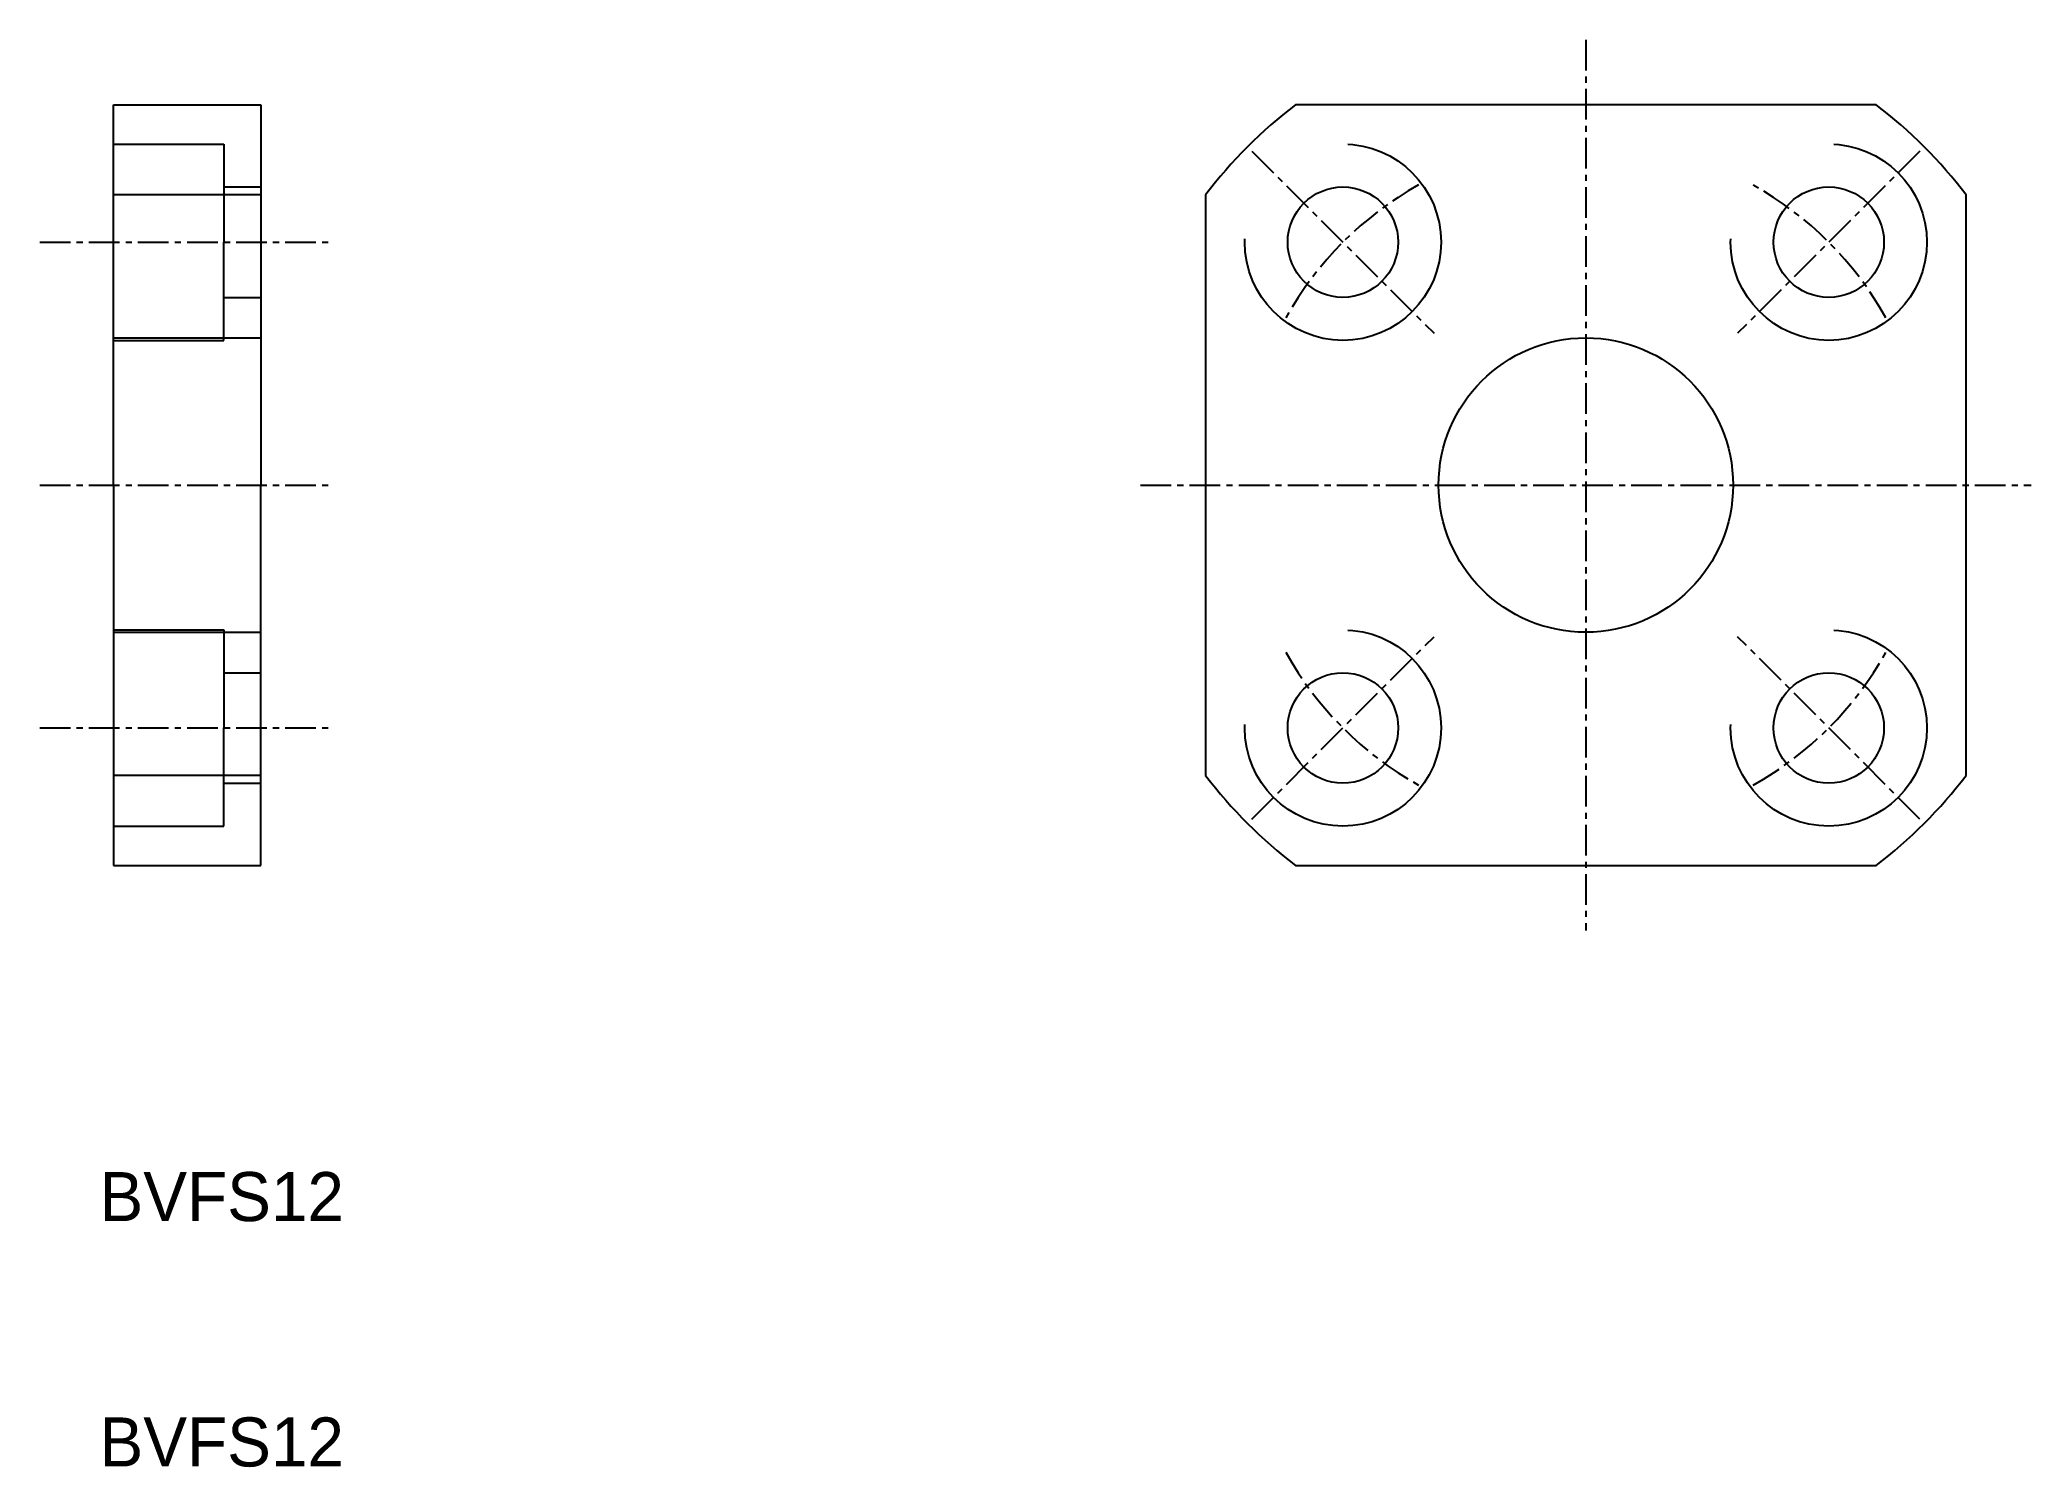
# Model space of a CAD drawing. Extents: x 165.7 to 246.9, y 87.8 to 146.
import ezdxf

# ---------------------------------------------------------------- set-up
doc = ezdxf.new("R2010")
doc.units = 0
doc.linetypes.add('CENTER', pattern=[2, 1.25, -0.25, 0.25, -0.25])
doc.linetypes.add('DASHED', pattern=[19.05, 12.7, -6.35])
doc.layers.get('0').update_dxf_attribs({"linetype": 'CONTINUOUS'})
doc.layers.add('CENTER', color=1, linetype='CENTER')

msp = doc.modelspace()

# ---------------------------------------------------------------- linework, layer by layer
for p, q in [((168.728, 127.865), (168.728, 143.365)), ((168.728, 143.365), (174.728, 143.365)), ((174.728, 143.365), (174.728, 127.865)), ((240.56, 143.365), (216.896, 143.365)), ((174.728, 139.697), (168.728, 139.697)), ((213.228, 139.697), (213.228, 116.033)), ((244.228, 116.033), (244.228, 139.697)), ((168.728, 127.865), (168.728, 112.365)), ((174.728, 112.365), (174.728, 127.865)), ((174.728, 116.033), (168.728, 116.033)), ((168.728, 112.365), (174.728, 112.365)), ((216.896, 112.365), (240.56, 112.365))]:
    msp.add_line(p, q)
at = {"color": 3, "linetype": 'DASHED'}
for p, q in [((168.728, 141.764), (173.228, 141.764)), ((173.228, 141.764), (173.228, 137.764)), ((173.228, 140.014), (174.728, 140.014)), ((173.228, 133.764), (173.228, 137.764)), ((173.228, 135.514), (174.728, 135.514)), ((168.728, 133.865), (174.728, 133.865)), ((168.728, 133.764), (173.228, 133.764)), ((168.728, 121.965), (173.228, 121.965)), ((168.728, 121.865), (174.728, 121.865)), ((173.228, 121.965), (173.228, 117.965)), ((173.228, 120.215), (174.728, 120.215)), ((173.228, 113.965), (173.228, 117.965)), ((173.228, 115.715), (174.728, 115.715)), ((168.728, 113.965), (173.228, 113.965))]:
    msp.add_line(p, q, dxfattribs=at)
for centre in [(218.829, 137.764), (238.628, 137.764), (218.829, 117.965), (238.628, 117.965)]:
    msp.add_circle(centre, 4, dxfattribs=at)
for centre, radius in [((218.829, 137.764), 2.25), ((238.628, 137.764), 2.25), ((228.728, 127.865), 6), ((218.829, 117.965), 2.25), ((238.628, 117.965), 2.25)]:
    msp.add_circle(centre, radius)
for start, end in [(127.35685, 142.64315), (37.35685, 52.64315), (217.35685, 232.64315), (307.35685, 322.64315)]:
    msp.add_arc((228.728, 127.865), 19.5, start, end)
at = {"layer": 'CENTER', "color": 1, "linetype": 'CENTER'}
for p, q in [((228.728, 146.013), (228.728, 109.717)), ((215.116, 141.477), (222.541, 134.052)), ((242.34, 141.477), (234.915, 134.052)), ((165.728, 137.764), (177.728, 137.764)), ((165.728, 127.865), (177.728, 127.865)), ((210.581, 127.865), (246.876, 127.865)), ((215.116, 114.253), (222.541, 121.678)), ((242.34, 114.253), (234.915, 121.678)), ((165.728, 117.965), (177.728, 117.965))]:
    msp.add_line(p, q, dxfattribs=at)
for start, end in [(119.11747, 150.88253), (29.11747, 60.88253), (209.11747, 240.88253), (299.11747, 330.88253)]:
    msp.add_arc((228.728, 127.865), 14, start, end, dxfattribs=at)

# ---------------------------------------------------------------- texts
for p in [(168.16, 97.865), (168.16, 87.865)]:
    msp.add_text('BVFS12', height=2).set_placement(p)

doc.saveas('drawing.dxf')
